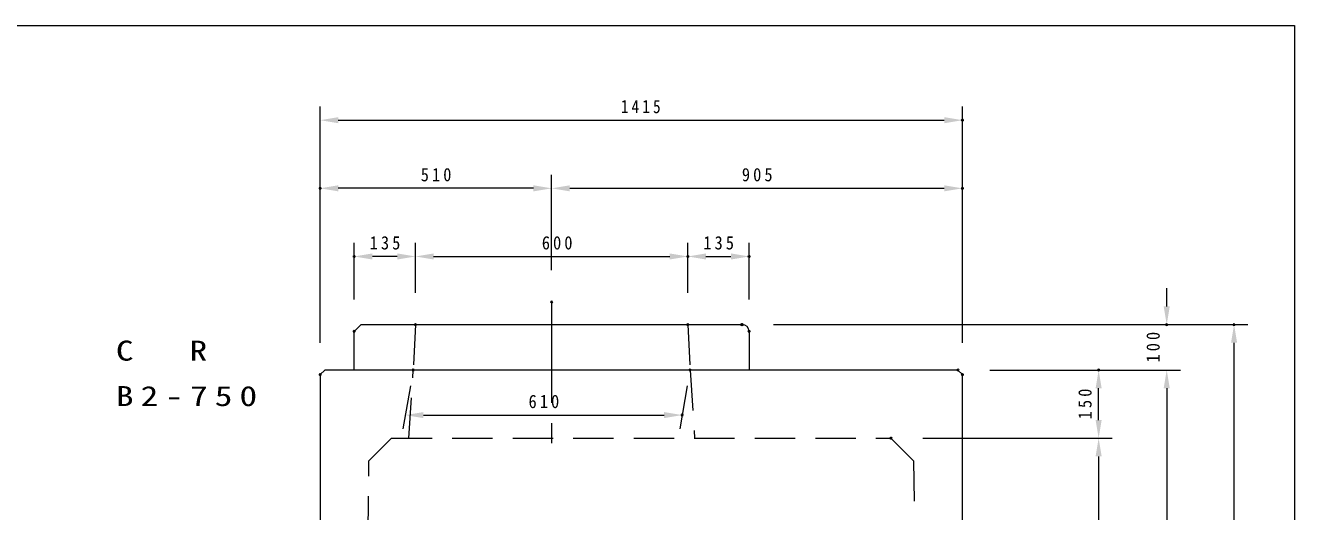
# Model space of a CAD drawing. Units: millimetres, scale not verified. Extents: x -4060 to 4060, y -2828 to 2828.
# Drawn here: x 1264 to 4060, y 1757 to 2828 of the extents above; entities that cross this region are included whole.
import ezdxf

# ---------------------------------------------------------------- set-up
doc = ezdxf.new("R2010")
doc.units = ezdxf.units.MM
doc.header["$LTSCALE"] = 7
doc.header["$PDMODE"] = 32
doc.header["$PDSIZE"] = 3.5
doc.linetypes.add('USER1', pattern=[19.05, 12.7, -6.35])
doc.linetypes.add('USER2', pattern=[50.8, 31.75, -6.35, 6.35, -6.35])
for name, color, linetype, lineweight in [('0-1_DASHED', 7, 'USER1', 18), ('0-2_DIM', 7, 'Continuous', 18), ('0-3_LATER', 7, 'Continuous', 18), ('0-4_CENTER', 7, 'USER2', 18), ('0-5_TXT', 7, 'Continuous', 18), ('0-7_LAYER', 7, 'Continuous', 18)]:
    doc.layers.add(name, color=color, linetype=linetype, lineweight=lineweight)
doc.layers.add('0-8_Defpoints', color=7, linetype='Continuous')
doc.styles.add('ＭＳ ゴシック', font='')
doc.styles.get('ＭＳ ゴシック').set_extended_font_data('MS Gothic')

# ---------------------------------------------------------------- blocks, each defined once
blk = doc.blocks.new('D1')
at = {"layer": '0-2_DIM'}
for p, q in [((7001.646, 5026.385), (8046.646, 5026.385)), ((8016.646, 3216.385), (8016.646, 4986.385)), ((7476.646, 3176.385), (8046.646, 3176.385))]:
    blk.add_line(p, q, dxfattribs=at)
for points in [[(8009.979, 4986.385), (8023.313, 4986.385), (8016.646, 5026.385)], [(8009.979, 3216.385), (8023.313, 3216.385), (8016.646, 3176.385)]]:
    blk.add_solid(points, dxfattribs=at)
at = {"layer": '0-8_Defpoints'}
for p in [(6931.646, 5026.385), (8016.646, 5026.385), (7406.646, 3176.385)]:
    blk.add_point(p, dxfattribs=at)
at = {"layer": '0-2_DIM', "insert": (8001.646, 4056.285), "char_height": 29.33, "attachment_point": 7, "rotation": 90, "style": 'ＭＳ ゴシック'}
blk.add_mtext('\\T1.39;\\W0.85;1850', dxfattribs=at)
blk = doc.blocks.new('D51')
at = {"layer": '0-2_DIM'}
for p, q in [((7330.753, 4776.385), (7748.253, 4776.385)), ((7718.253, 4736.385), (7718.253, 4066.385)), ((7478.253, 4026.385), (7748.253, 4026.385))]:
    blk.add_line(p, q, dxfattribs=at)
for points in [[(7711.587, 4736.385), (7724.92, 4736.385), (7718.253, 4776.385)], [(7711.587, 4066.385), (7724.92, 4066.385), (7718.253, 4026.385)]]:
    blk.add_solid(points, dxfattribs=at)
at = {"layer": '0-8_Defpoints'}
for p in [(7260.753, 4776.385), (7408.253, 4026.385), (7718.253, 4026.385)]:
    blk.add_point(p, dxfattribs=at)
at = {"layer": '0-2_DIM', "insert": (7703.253, 4367.985), "char_height": 29.33, "attachment_point": 7, "rotation": 90, "style": 'ＭＳ ゴシック'}
blk.add_mtext('\\T1.38;\\W0.9;750', dxfattribs=at)
blk = doc.blocks.new('D52')
at = {"layer": '0-2_DIM'}
for p, q in [((6202.082, 4891.385), (6185.479, 4797.228)), ((6812.082, 4891.385), (6795.479, 4797.228)), ((6230.769, 4827.228), (6760.769, 4827.228))]:
    blk.add_line(p, q, dxfattribs=at)
for points in [[(6230.769, 4833.895), (6230.769, 4820.562), (6190.769, 4827.228)], [(6760.769, 4833.895), (6760.769, 4820.562), (6800.769, 4827.228)]]:
    blk.add_solid(points, dxfattribs=at)
at = {"layer": '0-8_Defpoints'}
for p in [(6208.253, 4926.385), (6818.253, 4926.385), (6800.769, 4827.228)]:
    blk.add_point(p, dxfattribs=at)
at = {"layer": '0-2_DIM', "insert": (6462.369, 4842.228), "char_height": 29.33, "attachment_point": 7, "style": 'ＭＳ ゴシック'}
blk.add_mtext('\\T1.38;\\W0.9;610', dxfattribs=at)
blk = doc.blocks.new('D53')
at = {"layer": '0-2_DIM'}
for p, q in [((6213.253, 5096.385), (6213.253, 5206.385)), ((6813.253, 5096.385), (6813.253, 5206.385)), ((6253.253, 5176.385), (6773.253, 5176.385))]:
    blk.add_line(p, q, dxfattribs=at)
for points in [[(6253.253, 5183.052), (6253.253, 5169.719), (6213.253, 5176.385)], [(6773.253, 5183.052), (6773.253, 5169.719), (6813.253, 5176.385)]]:
    blk.add_solid(points, dxfattribs=at)
at = {"layer": '0-8_Defpoints'}
for p in [(6813.253, 5176.385), (6213.253, 5026.385), (6813.253, 5026.385)]:
    blk.add_point(p, dxfattribs=at)
at = {"layer": '0-2_DIM', "insert": (6491.608, 5191.385), "char_height": 29.33, "attachment_point": 7, "style": 'ＭＳ ゴシック'}
blk.add_mtext('\\T1.38;\\W0.9;600', dxfattribs=at)
blk = doc.blocks.new('D54')
at = {"layer": '0-2_DIM'}
for p, q in [((6078.253, 5081.385), (6078.253, 5206.385)), ((6213.253, 5096.385), (6213.253, 5206.385)), ((6173.253, 5176.385), (6118.253, 5176.385))]:
    blk.add_line(p, q, dxfattribs=at)
for points in [[(6118.253, 5183.052), (6118.253, 5169.719), (6078.253, 5176.385)], [(6173.253, 5183.052), (6173.253, 5169.719), (6213.253, 5176.385)]]:
    blk.add_solid(points, dxfattribs=at)
at = {"layer": '0-8_Defpoints'}
for p in [(6078.253, 5176.385), (6078.253, 5011.385), (6213.253, 5026.385)]:
    blk.add_point(p, dxfattribs=at)
at = {"layer": '0-2_DIM', "insert": (6112.353, 5191.385), "char_height": 29.33, "attachment_point": 7, "style": 'ＭＳ ゴシック'}
blk.add_mtext('\\T1.38;\\W0.9;135', dxfattribs=at)
blk = doc.blocks.new('D55')
at = {"layer": '0-2_DIM'}
for p, q in [((6813.253, 5096.385), (6813.253, 5206.385)), ((6948.253, 5081.385), (6948.253, 5206.385)), ((6853.253, 5176.385), (6908.253, 5176.385))]:
    blk.add_line(p, q, dxfattribs=at)
for points in [[(6853.253, 5183.052), (6853.253, 5169.719), (6813.253, 5176.385)], [(6908.253, 5183.052), (6908.253, 5169.719), (6948.253, 5176.385)]]:
    blk.add_solid(points, dxfattribs=at)
at = {"layer": '0-8_Defpoints'}
for p in [(6948.253, 5176.385), (6813.253, 5026.385), (6948.253, 5011.385)]:
    blk.add_point(p, dxfattribs=at)
at = {"layer": '0-2_DIM', "insert": (6847.353, 5191.385), "char_height": 29.33, "attachment_point": 7, "style": 'ＭＳ ゴシック'}
blk.add_mtext('\\T1.38;\\W0.9;135', dxfattribs=at)
blk = doc.blocks.new('D56')
at = {"layer": '0-2_DIM'}
for p, q in [((6003.253, 4986.385), (6003.253, 5356.385)), ((6513.253, 5146.385), (6513.253, 5356.385)), ((6473.253, 5326.385), (6043.253, 5326.385))]:
    blk.add_line(p, q, dxfattribs=at)
for points in [[(6043.253, 5333.052), (6043.253, 5319.719), (6003.253, 5326.385)], [(6473.253, 5333.052), (6473.253, 5319.719), (6513.253, 5326.385)]]:
    blk.add_solid(points, dxfattribs=at)
at = {"layer": '0-8_Defpoints'}
for p in [(6003.253, 5326.385), (6513.253, 5076.385), (6003.253, 4916.385)]:
    blk.add_point(p, dxfattribs=at)
at = {"layer": '0-2_DIM', "insert": (6224.853, 5341.385), "char_height": 29.33, "attachment_point": 7, "style": 'ＭＳ ゴシック'}
blk.add_mtext('\\T1.38;\\W0.9;510', dxfattribs=at)
blk = doc.blocks.new('D57')
at = {"layer": '0-2_DIM'}
for p, q in [((6513.253, 5146.385), (6513.253, 5356.385)), ((7418.253, 4986.385), (7418.253, 5356.385)), ((6553.253, 5326.385), (7378.253, 5326.385))]:
    blk.add_line(p, q, dxfattribs=at)
for points in [[(6553.253, 5333.052), (6553.253, 5319.719), (6513.253, 5326.385)], [(7378.253, 5333.052), (7378.253, 5319.719), (7418.253, 5326.385)]]:
    blk.add_solid(points, dxfattribs=at)
at = {"layer": '0-8_Defpoints'}
for p in [(7418.253, 5326.385), (6513.253, 5076.385), (7418.253, 4916.385)]:
    blk.add_point(p, dxfattribs=at)
at = {"layer": '0-2_DIM', "insert": (6932.353, 5341.385), "char_height": 29.33, "attachment_point": 7, "style": 'ＭＳ ゴシック'}
blk.add_mtext('\\T1.38;\\W0.9;905', dxfattribs=at)
blk = doc.blocks.new('D58')
at = {"layer": '0-2_DIM'}
for p, q in [((6003.253, 4986.385), (6003.253, 5506.385)), ((7418.253, 4986.385), (7418.253, 5506.385)), ((6043.253, 5476.385), (7378.253, 5476.385))]:
    blk.add_line(p, q, dxfattribs=at)
for points in [[(6043.253, 5483.052), (6043.253, 5469.719), (6003.253, 5476.385)], [(7378.253, 5483.052), (7378.253, 5469.719), (7418.253, 5476.385)]]:
    blk.add_solid(points, dxfattribs=at)
at = {"layer": '0-8_Defpoints'}
for p in [(7418.253, 5476.385), (6003.253, 4916.385), (7418.253, 4916.385)]:
    blk.add_point(p, dxfattribs=at)
at = {"layer": '0-2_DIM', "insert": (6665.653, 5491.385), "char_height": 29.33, "attachment_point": 7, "style": 'ＭＳ ゴシック'}
blk.add_mtext('\\T1.39;\\W0.85;1415', dxfattribs=at)
blk = doc.blocks.new('D59')
at = {"layer": '0-2_DIM'}
for p, q in [((7478.253, 4926.385), (7748.253, 4926.385)), ((7718.253, 4816.385), (7718.253, 4886.385)), ((7330.753, 4776.385), (7748.253, 4776.385))]:
    blk.add_line(p, q, dxfattribs=at)
for points in [[(7711.587, 4886.385), (7724.92, 4886.385), (7718.253, 4926.385)], [(7711.587, 4816.385), (7724.92, 4816.385), (7718.253, 4776.385)]]:
    blk.add_solid(points, dxfattribs=at)
at = {"layer": '0-8_Defpoints'}
for p in [(7408.253, 4926.385), (7718.253, 4926.385), (7260.753, 4776.385)]:
    blk.add_point(p, dxfattribs=at)
at = {"layer": '0-2_DIM', "insert": (7703.253, 4817.985), "char_height": 29.33, "attachment_point": 7, "rotation": 90, "style": 'ＭＳ ゴシック'}
blk.add_mtext('\\T1.38;\\W0.9;150', dxfattribs=at)
blk = doc.blocks.new('D60')
at = {"layer": '0-2_DIM'}
for p, q in [((7478.253, 4926.385), (7898.253, 4926.385)), ((7868.253, 4886.385), (7868.253, 4066.385)), ((7478.253, 4026.385), (7898.253, 4026.385))]:
    blk.add_line(p, q, dxfattribs=at)
for points in [[(7861.587, 4886.385), (7874.92, 4886.385), (7868.253, 4926.385)], [(7861.587, 4066.385), (7874.92, 4066.385), (7868.253, 4026.385)]]:
    blk.add_solid(points, dxfattribs=at)
at = {"layer": '0-8_Defpoints'}
for p in [(7408.253, 4926.385), (7408.253, 4026.385), (7868.253, 4026.385)]:
    blk.add_point(p, dxfattribs=at)
at = {"layer": '0-2_DIM', "insert": (7853.253, 4442.985), "char_height": 29.33, "attachment_point": 7, "rotation": 90, "style": 'ＭＳ ゴシック'}
blk.add_mtext('\\T1.38;\\W0.9;900', dxfattribs=at)
blk = doc.blocks.new('D61')
at = {"layer": '0-2_DIM'}
for p, q in [((7868.253, 5066.385), (7868.253, 5106.385)), ((7003.253, 5026.385), (7898.253, 5026.385)), ((7478.253, 4926.385), (7898.253, 4926.385)), ((7868.253, 4886.385), (7868.253, 4846.385))]:
    blk.add_line(p, q, dxfattribs=at)
for points in [[(7861.587, 5066.385), (7874.92, 5066.385), (7868.253, 5026.385)], [(7861.587, 4886.385), (7874.92, 4886.385), (7868.253, 4926.385)]]:
    blk.add_solid(points, dxfattribs=at)
at = {"layer": '0-8_Defpoints'}
for p in [(6933.253, 5026.385), (7868.253, 5026.385), (7408.253, 4926.385)]:
    blk.add_point(p, dxfattribs=at)
at = {"layer": '0-2_DIM', "insert": (7853.253, 4942.985), "char_height": 29.33, "attachment_point": 7, "rotation": 90, "style": 'ＭＳ ゴシック'}
blk.add_mtext('\\T1.38;\\W0.9;100', dxfattribs=at)

msp = doc.modelspace()

# ---------------------------------------------------------------- linework, layer by layer
at = {"layer": '0-1_DASHED'}
for p, q in [((2123.253, 2168.885), (2118.253, 2068.885)), ((2723.253, 2168.885), (2728.253, 2068.885)), ((2108.253, 1918.885), (2118.253, 2068.885)), ((2728.253, 2068.885), (2738.253, 1918.885))]:
    msp.add_line(p, q, dxfattribs=at)
msp.add_lwpolyline([(2013.253, 1168.885), (2020.753, 1868.885), (2070.753, 1918.885), (3170.753, 1918.885), (3220.753, 1868.885), (3228.253, 1168.885)], dxfattribs=at)
at = {"layer": '0-3_LATER'}
msp.add_line((2003.253, 2168.885), (2843.253, 2168.885), dxfattribs=at)
msp.add_lwpolyline([(2858.253, 2153.885), (2858.253, 2068.885), (1988.253, 2068.885), (1988.253, 2153.885), (2003.253, 2168.885)], dxfattribs=at)
msp.add_lwpolyline([(1923.253, 1168.885), (3318.253, 1168.885), (3328.253, 1178.885), (3328.253, 2058.885), (3318.253, 2068.885), (1923.253, 2068.885), (1913.253, 2058.885), (1913.253, 1178.885)], close=True, dxfattribs=at)
msp.add_arc((2843.253, 2153.885), 15, 360, 90, dxfattribs=at)
at = {"layer": '0-4_CENTER'}
msp.add_line((2423.253, 2218.885), (2423.253, 1868.885), dxfattribs=at)
at = {"layer": '0-7_LAYER'}
for points in [[(-4060, -2827.5), (-4060, 2827.5), (4060, 2827.5), (4060, -2827.5)], [(4060, -2827.5), (-4060, -2827.5), (-4060, 2827.5), (4060, 2827.5)]]:
    msp.add_lwpolyline(points, close=True, dxfattribs=at)

# ---------------------------------------------------------------- block references
at = {"layer": '0-2_DIM'}
for name in ['D58', 'D56', 'D57', 'D54', 'D53', 'D55', 'D61', 'D1', 'D52', 'D59', 'D60', 'D51']:
    msp.add_blockref(name, (-4090, -2857.5), dxfattribs=at)

# ---------------------------------------------------------------- texts
at = {"layer": '0-5_TXT', "char_height": 43.99, "attachment_point": 7, "style": 'ＭＳ ゴシック'}
for s, insert in [('\\T1.39;\\W1.3;C\\~\\~R', (1463.253, 2088.885)), ('\\T1.4;\\W1.3;B2-750', (1463.253, 1988.885))]:
    msp.add_mtext(s, dxfattribs=dict(at, insert=insert))

doc.saveas('drawing.dxf')
